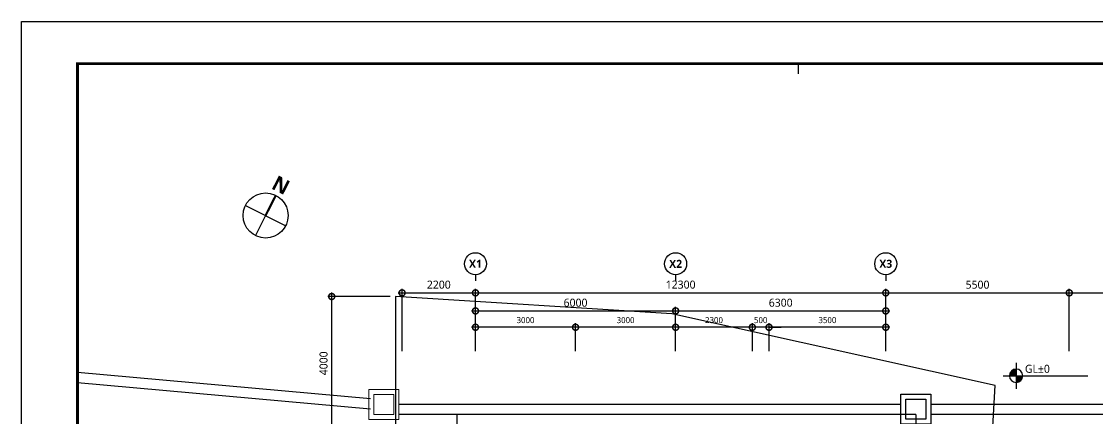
# Model space of a CAD drawing. Header units: millimetres. Extents: x 3366 to 510398, y 0 to 56757.
# Drawn here: x 42050 to 74305, y 23759 to 35640 of the extents above; entities that cross this region are included whole.
import ezdxf
from ezdxf.enums import TextEntityAlignment as Align

# ---------------------------------------------------------------- set-up
doc = ezdxf.new("R2010")
doc.units = ezdxf.units.MM
doc.linetypes.add('CONTIN', pattern=[0])
doc.linetypes.add('HIDDENX2', pattern=[0.75, 0.5, -0.25])
doc.layers.get('DEFPOINTS').update_dxf_attribs({"color": 137})
for name, color, linetype in [('DIM', 7, 'Continuous'), ('ELE-7', 7, 'Continuous'), ('SHT', 7, 'Continuous'), ('SHT-TXT', 7, 'Continuous'), ('SYM', 6, 'Continuous'), ('SYM-BUB', 3, 'Continuous'), ('SYM-LEVEL', 7, 'Continuous')]:
    doc.layers.add(name, color=color, linetype=linetype)
for name, color, linetype, lineweight in [('계획선', 6, 'Continuous', 30), ('배수로', 52, 'Continuous', 30), ('종단계획선', 6, 'CONTIN', 13)]:
    doc.layers.add(name, color=color, linetype=linetype, lineweight=lineweight)
doc.styles.add('스타일1', font='malgun.ttf')
doc.styles.add('스타일2', font='malgunbd.ttf')
doc.dimstyles.new('HM', dxfattribs={"dimscale": 300, "dimtxt": 2.7, "dimasz": 1, "dimexe": 2, "dimexo": 3, "dimgap": 1, "dimtad": 1, "dimdec": 0, "dimzin": 1, "dimdsep": 46, "dimlunit": 6, "dimtxsty": '스타일1', "dimblk": 'CJDOT', "dimcen": 0.09, "dimdle": 1, "dimclrd": 256, "dimclre": 256, "dimclrt": 3, "dimadec": 0, "dimazin": 0, "dimtfac": 1, "dimtdec": 0, "dimtix": 1, "dimtmove": 2, "dimatfit": 3, "dimldrblk": 'CJDOT', "dimfxl": 1, "dimtolj": 1, "dimtzin": 1, "dimarcsym": 0})

# ---------------------------------------------------------------- blocks, each defined once
blk = doc.blocks.new('north')
at = {"layer": 'SYM', "color": 6}
for p, q in [((-5.62, 0), (5.62, 0)), ((0, 0), (0, -5.62))]:
    blk.add_line(p, q, dxfattribs=at)
at = {"layer": 'SYM', "color": 6, "const_width": 0.536}
blk.add_lwpolyline([(0, 5.62), (0, 0)], dxfattribs=at)
at = {"layer": 'SYM', "color": 6}
blk.add_circle((0, 0), 5.62, dxfattribs=at)
at = {"layer": 'SYM', "color": 3, "style": '스타일2'}
blk.add_text('N', height=3.75, dxfattribs=at).set_placement((0, 6.62), align=Align.CENTER)
blk = doc.blocks.new('NEW_BUB')
at = {"layer": 'SYM-BUB', "color": 6}
blk.add_line((0, 1.5), (0, 0), dxfattribs=at)
blk.add_circle((0, 4.25), 2.75, dxfattribs=at)
at = {"layer": 'SYM-BUB', "color": 3, "style": '스타일2'}
blk.add_attdef('X', text='', height=2, dxfattribs=at).set_placement((0, 4.25), align=Align.MIDDLE)
blk = doc.blocks.new('SHEET')
at = {"layer": 'SHT-TXT'}
for p, q in [((0, 0), (0, 297)), ((0, 297), (420, 297)), ((194, 286.5), (194, 284))]:
    blk.add_line(p, q, dxfattribs=at)
at = {"layer": 'SHT-TXT', "const_width": 0.699}
blk.add_lwpolyline([(14, 10.5), (14, 286.5), (410, 286.5), (410, 10.5)], close=True, dxfattribs=at)
blk = doc.blocks.new('LEVEL1')
at = {"layer": 'SYM-LEVEL'}
h = blk.add_hatch(color=6, dxfattribs=at)
edge = h.paths.add_edge_path()
edge.add_ellipse((4.87, 0), major_axis=(1.18, 1.18), ratio=1, start_angle=405, end_angle=495)
edge.add_line((3.2, 0), (4.87, 0))
edge.add_line((4.87, 0), (4.87, 1.67))
edge = h.paths.add_edge_path()
edge.add_ellipse((4.87, 0), major_axis=(1.18, 1.18), ratio=1, start_angle=585, end_angle=675)
edge.add_line((6.54, 0), (4.87, 0))
edge.add_line((4.87, 0), (4.87, -1.67))
at = {"layer": 'SYM-LEVEL', "color": 6}
for p, q in [((4.87, 3.25), (4.87, -3.25)), ((1.62, 0), (8.12, 0)), ((7.67, 0), (22.82, 0))]:
    blk.add_line(p, q, dxfattribs=at)
blk.add_ellipse((4.87, 0), major_axis=(1.18, 1.18), ratio=1, start_param=5.497787, end_param=11.780972, dxfattribs=at)
at = {"layer": 'SYM-LEVEL', "color": 3, "style": '스타일1'}
for tag, p in [('1층-바닥마감', (7.06, 0.74)), ('EL-+100', (7.06, -2.62))]:
    blk.add_attdef(tag, p, '', height=2, dxfattribs=at)
blk = doc.blocks.new('_DotSmall')
at = {"color": 0, "linetype": 'ByBlock', "const_width": 0.5}
blk.add_lwpolyline([(-0.0625, 0, 1), (0.0625, 0, 1)], format="xyb", close=True, dxfattribs=at)
blk = doc.blocks.new('*D38')
at = {"layer": 'DEFPOINTS', "color": 0, "transparency": 16777216}
for p in [(51349, 27409), (53459, 27409), (53459, 23409)]:
    blk.add_point(p, dxfattribs=at)
at = {"layer": 'DIM', "color": 7, "lineweight": -2, "transparency": 16777216}
for p, q in [((51349, 23289), (51349, 27529)), ((53099, 27409), (51229, 27409)), ((53099, 23409), (51229, 23409))]:
    blk.add_line(p, q, dxfattribs=at)
at = {"layer": 'DIM', "color": 7, "lineweight": -2, "transparency": 16777216, "xscale": 360, "yscale": 360, "zscale": 360}
for p, rotation in [((51349, 27409), 90), ((51349, 23409), 270)]:
    blk.add_blockref('_DotSmall', p, dxfattribs=dict(at, rotation=rotation))
at = {"layer": 'DIM', "color": 3, "transparency": 16777216, "insert": (51105, 25409), "char_height": 240, "attachment_point": 5, "rotation": 90, "style": '스타일1'}
blk.add_mtext('\\A1;4000', dxfattribs=at)
blk = doc.blocks.new('CJDOT')
blk.add_line((-2, 0), (2, 0))
at = {"const_width": 0.5}
blk.add_lwpolyline([(-0.25, 0, 1), (0.25, 0, 1)], format="xyb", close=True, dxfattribs=at)
blk = doc.blocks.new('*D40')
at = {"layer": 'DEFPOINTS', "color": 0, "transparency": 16777216}
for p in [(67959, 27519), (55659, 25409), (67959, 25409)]:
    blk.add_point(p, dxfattribs=at)
at = {"layer": 'DIM', "color": 7, "lineweight": -2, "transparency": 16777216}
for p, q in [((55539, 27519), (68079, 27519)), ((55659, 25769), (55659, 27639)), ((67959, 25769), (67959, 27639))]:
    blk.add_line(p, q, dxfattribs=at)
at = {"layer": 'DIM', "color": 7, "lineweight": -2, "transparency": 16777216, "xscale": 360, "yscale": 360, "zscale": 360, "rotation": 180}
blk.add_blockref('_DotSmall', (55659, 27519), dxfattribs=at)
at = {"layer": 'DIM', "color": 7, "lineweight": -2, "transparency": 16777216, "xscale": 360, "yscale": 360, "zscale": 360}
blk.add_blockref('_DotSmall', (67959, 27519), dxfattribs=at)
at = {"layer": 'DIM', "color": 3, "transparency": 16777216, "insert": (61809, 27764), "char_height": 240, "attachment_point": 5, "style": '스타일1'}
blk.add_mtext('\\A1;12300', dxfattribs=at)
blk = doc.blocks.new('*D41')
at = {"layer": 'DEFPOINTS', "color": 0, "transparency": 16777216}
for p in [(61659, 26979), (55659, 25409), (61659, 25409)]:
    blk.add_point(p, dxfattribs=at)
at = {"layer": 'DIM', "color": 7, "lineweight": -2, "transparency": 16777216}
for p, q in [((55659, 25769), (55659, 27099)), ((61659, 25769), (61659, 27099)), ((55539, 26979), (61779, 26979))]:
    blk.add_line(p, q, dxfattribs=at)
at = {"layer": 'DIM', "color": 7, "lineweight": -2, "transparency": 16777216, "xscale": 360, "yscale": 360, "zscale": 360, "rotation": 180}
blk.add_blockref('_DotSmall', (55659, 26979), dxfattribs=at)
at = {"layer": 'DIM', "color": 7, "lineweight": -2, "transparency": 16777216, "xscale": 360, "yscale": 360, "zscale": 360}
blk.add_blockref('_DotSmall', (61659, 26979), dxfattribs=at)
at = {"layer": 'DIM', "color": 3, "transparency": 16777216, "insert": (58659, 27223), "char_height": 240, "attachment_point": 5, "style": '스타일1'}
blk.add_mtext('\\A1;6000', dxfattribs=at)
blk = doc.blocks.new('*D42')
at = {"layer": 'DEFPOINTS', "color": 0, "transparency": 16777216}
for p in [(67959, 26979), (61659, 25409), (67959, 25409)]:
    blk.add_point(p, dxfattribs=at)
at = {"layer": 'DIM', "color": 7, "lineweight": -2, "transparency": 16777216}
for p, q in [((61659, 25769), (61659, 27099)), ((67959, 25769), (67959, 27099)), ((61539, 26979), (68079, 26979))]:
    blk.add_line(p, q, dxfattribs=at)
at = {"layer": 'DIM', "color": 7, "lineweight": -2, "transparency": 16777216, "xscale": 360, "yscale": 360, "zscale": 360, "rotation": 180}
blk.add_blockref('_DotSmall', (61659, 26979), dxfattribs=at)
at = {"layer": 'DIM', "color": 7, "lineweight": -2, "transparency": 16777216, "xscale": 360, "yscale": 360, "zscale": 360}
blk.add_blockref('_DotSmall', (67959, 26979), dxfattribs=at)
at = {"layer": 'DIM', "color": 3, "transparency": 16777216, "insert": (64809, 27223), "char_height": 240, "attachment_point": 5, "style": '스타일1'}
blk.add_mtext('\\A1;6300', dxfattribs=at)
blk = doc.blocks.new('*D43')
at = {"layer": 'DEFPOINTS', "color": 0, "transparency": 16777216}
for p in [(55659, 27519), (53459, 25409), (55659, 25409)]:
    blk.add_point(p, dxfattribs=at)
at = {"layer": 'DIM', "color": 7, "lineweight": -2, "transparency": 16777216}
for p, q in [((53339, 27519), (55779, 27519)), ((53459, 25769), (53459, 27639)), ((55659, 25769), (55659, 27639))]:
    blk.add_line(p, q, dxfattribs=at)
at = {"layer": 'DIM', "color": 7, "lineweight": -2, "transparency": 16777216, "xscale": 360, "yscale": 360, "zscale": 360, "rotation": 180}
blk.add_blockref('_DotSmall', (53459, 27519), dxfattribs=at)
at = {"layer": 'DIM', "color": 7, "lineweight": -2, "transparency": 16777216, "xscale": 360, "yscale": 360, "zscale": 360}
blk.add_blockref('_DotSmall', (55659, 27519), dxfattribs=at)
at = {"layer": 'DIM', "color": 3, "transparency": 16777216, "insert": (54559, 27763), "char_height": 240, "attachment_point": 5, "style": '스타일1'}
blk.add_mtext('\\A1;2200', dxfattribs=at)
blk = doc.blocks.new('*D44')
at = {"layer": 'DEFPOINTS', "color": 0, "transparency": 16777216}
for p in [(73459, 27519), (67959, 25409), (73459, 25409)]:
    blk.add_point(p, dxfattribs=at)
at = {"layer": 'DIM', "color": 7, "lineweight": -2, "transparency": 16777216}
for p, q in [((67839, 27519), (73579, 27519)), ((67959, 25769), (67959, 27639)), ((73459, 25769), (73459, 27639))]:
    blk.add_line(p, q, dxfattribs=at)
at = {"layer": 'DIM', "color": 7, "lineweight": -2, "transparency": 16777216, "xscale": 360, "yscale": 360, "zscale": 360, "rotation": 180}
blk.add_blockref('_DotSmall', (67959, 27519), dxfattribs=at)
at = {"layer": 'DIM', "color": 7, "lineweight": -2, "transparency": 16777216, "xscale": 360, "yscale": 360, "zscale": 360}
blk.add_blockref('_DotSmall', (73459, 27519), dxfattribs=at)
at = {"layer": 'DIM', "color": 3, "transparency": 16777216, "insert": (70709, 27763), "char_height": 240, "attachment_point": 5, "style": '스타일1'}
blk.add_mtext('\\A1;5500', dxfattribs=at)
blk = doc.blocks.new('*D45')
at = {"layer": 'DEFPOINTS', "color": 0, "transparency": 16777216}
for p in [(83889, 27519), (73459, 25409), (83889, 25409)]:
    blk.add_point(p, dxfattribs=at)
at = {"layer": 'DIM', "color": 7, "lineweight": -2, "transparency": 16777216}
for p, q in [((73339, 27519), (84009, 27519)), ((73459, 25769), (73459, 27639)), ((83889, 25769), (83889, 27639))]:
    blk.add_line(p, q, dxfattribs=at)
at = {"layer": 'DIM', "color": 7, "lineweight": -2, "transparency": 16777216, "xscale": 360, "yscale": 360, "zscale": 360, "rotation": 180}
blk.add_blockref('_DotSmall', (73459, 27519), dxfattribs=at)
at = {"layer": 'DIM', "color": 7, "lineweight": -2, "transparency": 16777216, "xscale": 360, "yscale": 360, "zscale": 360}
blk.add_blockref('_DotSmall', (83889, 27519), dxfattribs=at)
at = {"layer": 'DIM', "color": 3, "transparency": 16777216, "insert": (78674, 27764), "char_height": 240, "attachment_point": 5, "style": '스타일1'}
blk.add_mtext('\\A1;10430', dxfattribs=at)
blk = doc.blocks.new('*D25')
at = {"layer": 'DEFPOINTS', "color": 0, "transparency": 16777216}
for p in [(63959, 26489), (63959, 25409), (64459, 25409)]:
    blk.add_point(p, dxfattribs=at)
at = {"layer": 'DIM', "color": 7, "lineweight": -2, "transparency": 16777216}
for p, q in [((63959, 26489), (63599, 26489)), ((63959, 25769), (63959, 26609)), ((64459, 26489), (63959, 26489)), ((64459, 25769), (64459, 26609)), ((64459, 26489), (64819, 26489))]:
    blk.add_line(p, q, dxfattribs=at)
at = {"layer": 'DIM', "color": 7, "lineweight": -2, "transparency": 16777216, "xscale": 360, "yscale": 360, "zscale": 360}
blk.add_blockref('_DotSmall', (63959, 26489), dxfattribs=at)
at = {"layer": 'DIM', "color": 7, "lineweight": -2, "transparency": 16777216, "xscale": 360, "yscale": 360, "zscale": 360, "rotation": 180}
blk.add_blockref('_DotSmall', (64459, 26489), dxfattribs=at)
at = {"layer": 'DIM', "color": 3, "transparency": 16777216, "insert": (64209, 26702), "char_height": 180, "attachment_point": 5, "style": '스타일1'}
blk.add_mtext('\\A1;500', dxfattribs=at)
blk = doc.blocks.new('*D26')
at = {"layer": 'DEFPOINTS', "color": 0, "transparency": 16777216}
for p in [(61659, 26489), (61659, 25409), (63959, 25409)]:
    blk.add_point(p, dxfattribs=at)
at = {"layer": 'DIM', "color": 7, "lineweight": -2, "transparency": 16777216}
for p, q in [((64079, 26489), (61539, 26489)), ((61659, 25769), (61659, 26609)), ((63959, 25769), (63959, 26609))]:
    blk.add_line(p, q, dxfattribs=at)
at = {"layer": 'DIM', "color": 7, "lineweight": -2, "transparency": 16777216, "xscale": 360, "yscale": 360, "zscale": 360, "rotation": 180}
blk.add_blockref('_DotSmall', (61659, 26489), dxfattribs=at)
at = {"layer": 'DIM', "color": 7, "lineweight": -2, "transparency": 16777216, "xscale": 360, "yscale": 360, "zscale": 360}
blk.add_blockref('_DotSmall', (63959, 26489), dxfattribs=at)
at = {"layer": 'DIM', "color": 3, "transparency": 16777216, "insert": (62809, 26702), "char_height": 180, "attachment_point": 5, "style": '스타일1'}
blk.add_mtext('\\A1;2300', dxfattribs=at)
blk = doc.blocks.new('*D30')
at = {"layer": 'DEFPOINTS', "color": 0, "transparency": 16777216}
for p in [(64459, 26489), (64459, 25409), (67959, 25409)]:
    blk.add_point(p, dxfattribs=at)
at = {"layer": 'DIM', "color": 7, "lineweight": -2, "transparency": 16777216}
for p, q in [((68079, 26489), (64339, 26489)), ((64459, 25769), (64459, 26609)), ((67959, 25769), (67959, 26609))]:
    blk.add_line(p, q, dxfattribs=at)
at = {"layer": 'DIM', "color": 7, "lineweight": -2, "transparency": 16777216, "xscale": 360, "yscale": 360, "zscale": 360, "rotation": 180}
blk.add_blockref('_DotSmall', (64459, 26489), dxfattribs=at)
at = {"layer": 'DIM', "color": 7, "lineweight": -2, "transparency": 16777216, "xscale": 360, "yscale": 360, "zscale": 360}
blk.add_blockref('_DotSmall', (67959, 26489), dxfattribs=at)
at = {"layer": 'DIM', "color": 3, "transparency": 16777216, "insert": (66209, 26702), "char_height": 180, "attachment_point": 5, "style": '스타일1'}
blk.add_mtext('\\A1;3500', dxfattribs=at)
blk = doc.blocks.new('*D31')
at = {"layer": 'DEFPOINTS', "color": 0, "transparency": 16777216}
for p in [(58659, 26489), (58659, 25409), (61659, 25409)]:
    blk.add_point(p, dxfattribs=at)
at = {"layer": 'DIM', "color": 7, "lineweight": -2, "transparency": 16777216}
for p, q in [((61779, 26489), (58539, 26489)), ((58659, 25769), (58659, 26609)), ((61659, 25769), (61659, 26609))]:
    blk.add_line(p, q, dxfattribs=at)
at = {"layer": 'DIM', "color": 7, "lineweight": -2, "transparency": 16777216, "xscale": 360, "yscale": 360, "zscale": 360, "rotation": 180}
blk.add_blockref('_DotSmall', (58659, 26489), dxfattribs=at)
at = {"layer": 'DIM', "color": 7, "lineweight": -2, "transparency": 16777216, "xscale": 360, "yscale": 360, "zscale": 360}
blk.add_blockref('_DotSmall', (61659, 26489), dxfattribs=at)
at = {"layer": 'DIM', "color": 3, "transparency": 16777216, "insert": (60159, 26702), "char_height": 180, "attachment_point": 5, "style": '스타일1'}
blk.add_mtext('\\A1;3000', dxfattribs=at)
blk = doc.blocks.new('*D32')
at = {"layer": 'DEFPOINTS', "color": 0, "transparency": 16777216}
for p in [(55659, 26489), (55659, 25409), (58659, 25409)]:
    blk.add_point(p, dxfattribs=at)
at = {"layer": 'DIM', "color": 7, "lineweight": -2, "transparency": 16777216}
for p, q in [((58779, 26489), (55539, 26489)), ((55659, 25769), (55659, 26609)), ((58659, 25769), (58659, 26609))]:
    blk.add_line(p, q, dxfattribs=at)
at = {"layer": 'DIM', "color": 7, "lineweight": -2, "transparency": 16777216, "xscale": 360, "yscale": 360, "zscale": 360, "rotation": 180}
blk.add_blockref('_DotSmall', (55659, 26489), dxfattribs=at)
at = {"layer": 'DIM', "color": 7, "lineweight": -2, "transparency": 16777216, "xscale": 360, "yscale": 360, "zscale": 360}
blk.add_blockref('_DotSmall', (58659, 26489), dxfattribs=at)
at = {"layer": 'DIM', "color": 3, "transparency": 16777216, "insert": (57159, 26702), "char_height": 180, "attachment_point": 5, "style": '스타일1'}
blk.add_mtext('\\A1;3000', dxfattribs=at)

msp = doc.modelspace()

# ---------------------------------------------------------------- linework, layer by layer
at = {"layer": 'ELE-7', "linetype": 'HIDDENX2'}
for p, q in [((55108.9, 23884), (68858.9, 23884)), ((55108.9, 10859), (55108.9, 23884)), ((68858.9, 23884), (68858.9, 10859))]:
    msp.add_line(p, q, dxfattribs=at)
at = {"layer": '계획선', "linetype": 'Continuous'}
msp.add_lwpolyline([(86930, 11936.7), (86870.4, 11076.8), (86200.5, 7898.9), (72695.1, 5859.8), (70793.2, 5733.3), (70377.7, 9573.9), (71232.9, 24746.2), (61543, 26890), (53258.9, 27409), (53258.9, 4140.6), (49707.5, 3815.1), (43730, 4224.8)], dxfattribs=at)
at = {"layer": '계획선'}
msp.add_lwpolyline([(68408.9, 24484), (69308.9, 24484), (69308.9, 23584), (68408.9, 23584)], close=True, dxfattribs=at)
msp.add_lwpolyline([(68558.9, 24334), (69158.9, 24334), (69158.9, 23734), (68558.9, 23734), (68558.9, 24334)], dxfattribs=at)
at = {"layer": '배수로'}
for p, q in [((53363.9, 24184), (68408.9, 24184)), ((53363.9, 23884), (68408.9, 23884)), ((69308.9, 24184), (84858.5, 24184)), ((69308.9, 23884), (84847, 23884))]:
    msp.add_line(p, q, dxfattribs=at)
for points in [[(52508.9, 24345.4), (43730, 25133)], [(43730, 24831.8), (52508.9, 24044.2)]]:
    msp.add_lwpolyline(points, dxfattribs=at)
at = {"layer": '종단계획선', "linetype": 'Continuous'}
msp.add_line((53258.9, 27320.7), (53258.9, 4052.3), dxfattribs=at)
msp.add_lwpolyline([(52463.9, 24629.3), (52463.9, 23729.3), (53363.9, 23729.3), (53363.9, 24629.3)], close=True, dxfattribs=at)
msp.add_lwpolyline([(52613.9, 24479.3), (52613.9, 23879.3), (53213.9, 23879.3), (53213.9, 24479.3), (52613.9, 24479.3)], dxfattribs=at)

# ---------------------------------------------------------------- block references
at = {"layer": 'SHT', "xscale": 120, "yscale": 120, "zscale": 120}
msp.add_blockref('SHEET', (42050, 0), dxfattribs=at)
at = {"layer": 'SYM', "xscale": 120, "yscale": 120, "zscale": 120, "rotation": 333.1609540912648}
msp.add_blockref('north', (49367.2, 29834.2), dxfattribs=at)
at = {"layer": 'SYM-BUB', "xscale": 120, "yscale": 120, "zscale": 120}
for p, values in [((55658.9, 27879), {'X': 'X1'}), ((61658.9, 27879), {'X': 'X2'}), ((67958.9, 27879), {'X': 'X3'})]:
    msp.add_blockref('NEW_BUB', p, dxfattribs=at).add_auto_attribs(values)
at = {"layer": 'SYM-LEVEL'}
ref = msp.add_blockref('LEVEL1', (71282.1, 25037.8), dxfattribs=dict(at, xscale=120, yscale=120, zscale=120))
ref.add_attrib('1층-바닥마감', 'GL±0', (72129.5, 25126.3), dxfattribs={"color": 3, "height": 240, "style": '스타일1'})

# ---------------------------------------------------------------- dimensions: what is measured, and where the dimension line sits
at = {"layer": 'DIM'}
for base, p1, p2, angle, picture, middle in [((55658.9, 27519), (53458.9, 25409), (55658.9, 25409), 180, '*D43', (54558.9, 27763)), ((67958.9, 27519), (55658.9, 25409), (67958.9, 25409), 180, '*D40', (61808.9, 27763.7)), ((73458.9, 27519), (67958.9, 25409), (73458.9, 25409), 180, '*D44', (70708.9, 27763)), ((83888.9, 27519), (73458.9, 25409), (83888.9, 25409), 180, '*D45', (78673.9, 27763.7)), ((51348.9, 27409), (53458.9, 23409), (53458.9, 27409), 270, '*D38', (51104.9, 25409)), ((61658.9, 26979), (55658.9, 25409), (61658.9, 25409), 180, '*D41', (58658.9, 27223)), ((67958.9, 26979), (61658.9, 25409), (67958.9, 25409), 180, '*D42', (64808.9, 27223))]:
    dim = msp.add_linear_dim(base=base, p1=p1, p2=p2, angle=angle, dimstyle='HM', override={"dimscale": 120, "dimtxt": 2, "dimasz": 3, "dimexe": 1, "dimlunit": 2, "dimblk1": 'DotSmall', "dimblk2": 'DotSmall', "dimsah": 1, "dimclrd": 7, "dimclre": 7}, dxfattribs=at)
    dim.commit()
    dim.dimension.update_dxf_attribs({"geometry": picture, "text_midpoint": middle})
for base, p1, p2, picture, middle in [((55658.9, 26489), (58658.9, 25409), (55658.9, 25409), '*D32', (57158.9, 26702)), ((58658.9, 26489), (61658.9, 25409), (58658.9, 25409), '*D31', (60158.9, 26702)), ((61658.9, 26489), (63958.9, 25409), (61658.9, 25409), '*D26', (62808.9, 26702)), ((63958.9, 26489), (64458.9, 25409), (63958.9, 25409), '*D25', (64208.9, 26702)), ((64458.9, 26489), (67958.9, 25409), (64458.9, 25409), '*D30', (66208.9, 26702))]:
    dim = msp.add_linear_dim(base=base, p1=p1, p2=p2, dimstyle='HM', override={"dimscale": 120, "dimtxt": 1.5, "dimasz": 3, "dimexe": 1, "dimlunit": 2, "dimblk1": 'DotSmall', "dimblk2": 'DotSmall', "dimsah": 1, "dimclrd": 7, "dimclre": 7}, dxfattribs=at)
    dim.commit()
    dim.dimension.update_dxf_attribs({"geometry": picture, "text_midpoint": middle})

doc.saveas('drawing.dxf')
